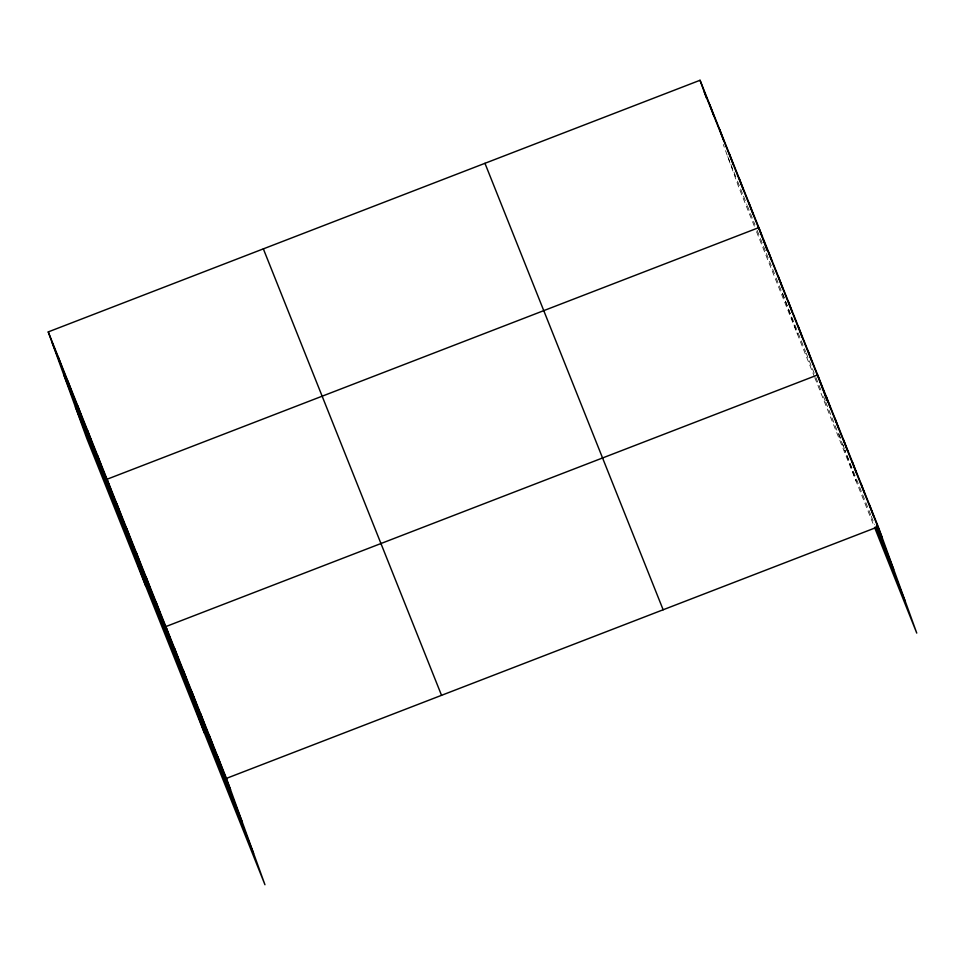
<?xml version="1.0" encoding="UTF-8"?>
<svg xmlns="http://www.w3.org/2000/svg" width="965" height="965" viewBox="0 0 965 965"><rect width="100%" height="100%" fill="white"/><g stroke="black" fill="none" stroke-linecap="round" stroke-linejoin="round"><path stroke-width="0.72" stroke-dasharray="4.83 3.62" d="M727.743 156.607L736.995 179.804M737.537 181.167L742.978 194.809M743.533 196.172L746.789 204.351M747.344 205.714L754.956 224.821M757.139 230.273L759.865 237.101M760.408 238.464L765.848 252.106M766.391 253.469L775.655 276.653M776.198 278.017L805.594 351.682M806.149 353.045L815.401 376.241M815.944 377.605L821.384 391.247M823.567 396.699L825.196 400.801M825.75 402.164L844.254 448.544M870.768 514.96L844.797 449.907L856.16 481.294M871.311 516.323L874.555 524.453M754.341 226.184L738.551 186.631L723.292 144.461M756.524 231.648L814.243 376.254M814.786 377.617L873.47 524.658M838.947 433.743L840.901 439.123M842.855 444.515L844.315 448.556M782.579 293.143L797.355 333.962"/><path stroke-width="1.45" d="M48.25 331.912L226.449 778.369L264.953 884.736L86.754 438.279L48.25 331.912L700.047 80.264L878.247 526.721L916.75 633.088L874.555 527.373M226.449 778.369L878.247 526.721M734.075 166.559L762.386 237.499L758.852 227.595L107.055 479.243L145.558 585.61M772.736 263.409L792.337 312.527L788.26 301.261M792.88 313.89L882.324 537.988M876.377 525.997L893.687 569.374M875.641 527.155L905.387 601.702M484.961 163.314L663.148 609.771M263.349 248.874L441.536 695.331M52.327 343.178L230.526 789.635M63.69 374.553L241.889 821.022M75.391 406.892L253.59 853.35M869.598 505.045L873.675 516.299M860.937 483.356L865.014 494.611M852.288 461.668L856.353 472.934M843.627 439.98L847.704 451.246M834.966 418.303L839.043 429.558M826.317 396.615L830.395 407.881M826.945 400.572L817.657 374.927L165.859 626.575L204.363 732.942M807.862 350.379L811.939 361.634M798.055 325.82L802.132 337.075M778.453 276.714L782.531 287.968M768.659 252.155L772.229 262.01L762.929 238.862L767.187 250.623M749.057 203.048L753.134 214.302M739.25 178.489L743.327 189.743M729.456 153.93L733.533 165.196L704.124 91.53L706.489 98.068M719.649 129.382L723.726 140.637M709.854 104.823L713.931 116.077M700.047 80.264L703.618 90.119M217.788 756.693L221.866 767.947M209.14 735.004L213.217 746.259M200.479 713.316L204.556 724.582M191.83 691.628L195.907 702.894M183.169 669.951L187.246 681.206M174.52 648.263L178.597 659.517M156.065 602.027L160.13 613.282M146.258 577.468L150.335 588.722M136.463 552.909L140.528 564.175M126.656 528.362L130.733 539.616M116.861 503.802L120.927 515.057M97.26 454.696L101.325 465.95M87.453 430.137L91.53 441.391M77.658 405.577L81.723 416.844M67.852 381.03L71.929 392.285M58.057 356.471L62.122 367.725"/></g></svg>
